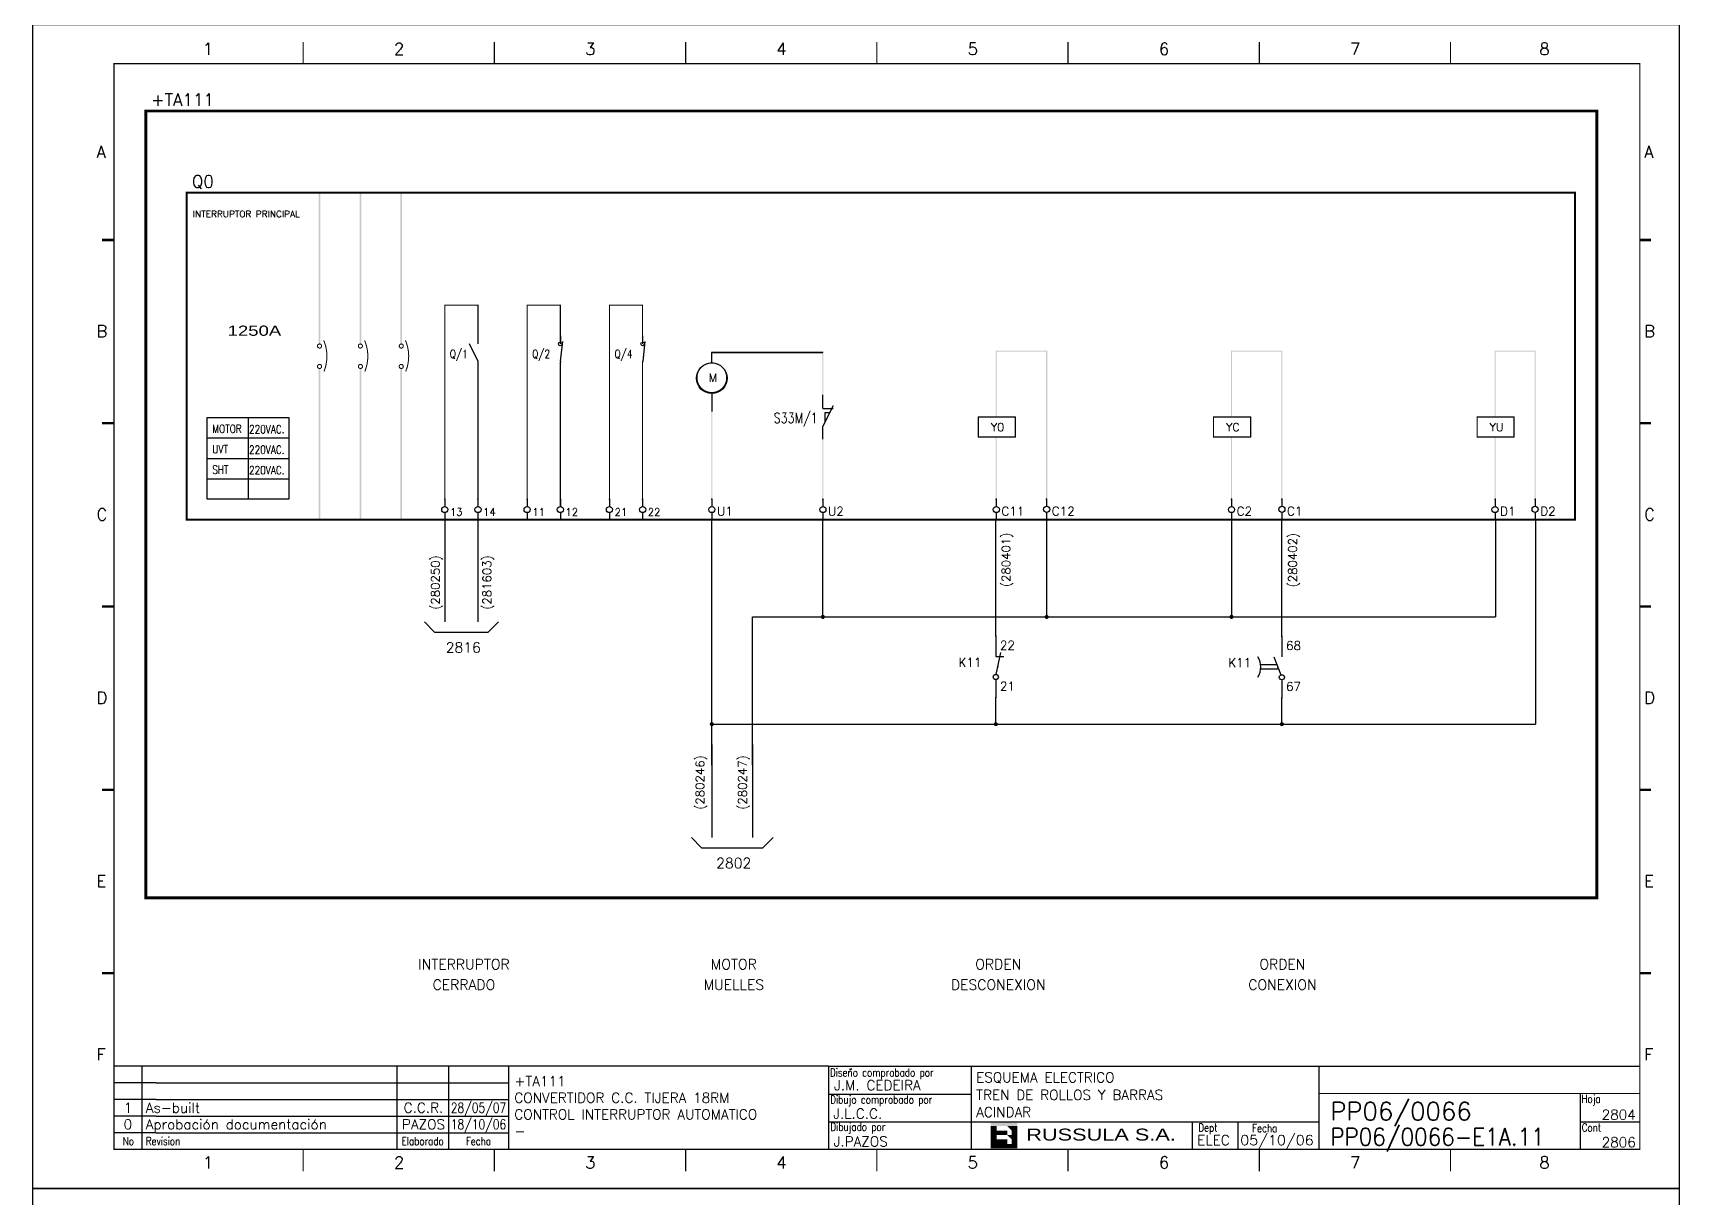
# Model space of a CAD drawing. Extents: x -4 to 416, y -4762 to 287.
# Drawn here: x -3.7 to 416.3, y -606.4 to -309.4 of the extents above; entities that cross this region are included whole.
import ezdxf
from ezdxf.enums import TextEntityAlignment as Align

# ---------------------------------------------------------------- set-up
doc = ezdxf.new("R2010")
doc.units = 0
doc.header["$LTSCALE"] = 10
doc.header["$MEASUREMENT"] = 0
doc.linetypes.add('DASHDOT', pattern=[1, 0.5, -0.25, 0, -0.25])
doc.layers.get('0').update_dxf_attribs({"linetype": 'CONTINUOUS'})
for name, color, linetype in [('1', 7, 'CONTINUOUS'), ('10', 5, 'CONTINUOUS'), ('102', 7, 'CONTINUOUS'), ('2', 7, 'CONTINUOUS'), ('25', 3, 'CONTINUOUS'), ('8', 1, 'CONTINUOUS'), ('9', 6, 'CONTINUOUS'), ('DIBUJO', 7, 'CONTINUOUS'), ('NODE', 7, 'CONTINUOUS')]:
    doc.layers.add(name, color=color, linetype=linetype)
doc.styles.add('HELV', font='HELVBLD.SHX', dxfattribs={"width": 1.2})
doc.styles.add('HELVETICA', font='HELV.SHX')
doc.styles.add('LABEL', font='SIMPLEX', dxfattribs={"width": 0.8, "height": 4})
doc.styles.add('ROMAND', font='ROMAND.SHX', dxfattribs={"width": 0.7})
doc.styles.add('ROMANS', font='romans')
doc.styles.get("Standard").update_dxf_attribs({"font": 'simplex'})

# ---------------------------------------------------------------- blocks, each defined once
blk = doc.blocks.new('newcajec')
at = {"layer": '1'}
for p, q in [((179.4, 20.85), (0.13, 20.85)), ((7, 20.85), (7, 0)), ((71, 20.85), (71, 0)), ((84, 20.85), (84, 0.09)), ((99, 20.85), (99, 0)), ((215.2, 20.8), (215.2, 0)), ((10.6, 16.64), (0, 16.64)), ((10.6, 16.64), (99, 16.64)), ((184.64, 20.18), (184.81, 20.01)), ((184.81, 20.01), (185.18, 20.25)), ((10.6, 12.48), (0, 12.48)), ((10.6, 12.48), (99, 12.48)), ((179.4, 13.87), (215.2, 13.87)), ((368, 14.06), (368, 0)), ((10.6, 8.32), (0, 8.32)), ((10.6, 8.32), (99, 8.32)), ((10.6, 4.16), (0, 4.16)), ((10.6, 4.16), (99, 4.16)), ((179.4, 6.93), (267.63, 6.93)), ((267.63, 6.93), (302.5, 6.93)), ((270.63, 6.91), (270.63, 0)), ((282.07, 6.93), (282.07, 0)), ((368, 6.93), (383, 6.93))]:
    blk.add_line(p, q, dxfattribs=at)
for points in [[(47.5, 272.5, 0.3, 0.3, 0), (47.5, 277.91, 0.3, 0.3, 0)], [(95.5, 272.5, 0.3, 0.3, 0), (95.5, 277.91, 0.3, 0.3, 0)], [(143.5, 272.5, 0.3, 0.3, 0), (143.5, 277.91, 0.3, 0.3, 0)], [(191.5, 272.5, 0.3, 0.3, 0), (191.5, 277.91, 0.3, 0.3, 0)], [(239.5, 272.5, 0.3, 0.3, 0), (239.5, 277.91, 0.3, 0.3, 0)], [(287.5, 272.5, 0.3, 0.3, 0), (287.5, 277.91, 0.3, 0.3, 0)], [(335.5, 272.5, 0.3, 0.3, 0), (335.5, 277.91, 0.3, 0.3, 0)], [(-2.99, 228.23, 0.6, 0.6, 0), (-0.18, 228.23, 0.6, 0.6, 0)], [(383.01, 228.23, 0.6, 0.6, 0), (385.82, 228.23, 0.6, 0.6, 0)], [(-2.99, 182.23, 0.6, 0.6, 0), (-0.18, 182.23, 0.6, 0.6, 0)], [(383.01, 182.23, 0.6, 0.6, 0), (385.82, 182.23, 0.6, 0.6, 0)], [(-2.99, 136.23, 0.6, 0.6, 0), (-0.18, 136.23, 0.6, 0.6, 0)], [(383.01, 136.23, 0.6, 0.6, 0), (385.82, 136.23, 0.6, 0.6, 0)], [(-2.99, 90.23, 0.6, 0.6, 0), (-0.18, 90.23, 0.6, 0.6, 0)], [(383.01, 90.23, 0.6, 0.6, 0), (385.82, 90.23, 0.6, 0.6, 0)], [(-2.99, 44.23, 0.6, 0.6, 0), (-0.18, 44.23, 0.6, 0.6, 0)], [(383.01, 44.23, 0.6, 0.6, 0), (385.82, 44.23, 0.6, 0.6, 0)], [(383, 20.8, 0.3, 0.3, 0), (179.4, 20.8, 0.3, 0.3, 0), (179.4, 0, 0.3, 0.3, 0)], [(302.5, 20.8, 0.3, 0.3, 0), (302.5, 0, 0.3, 0.3, 0)], [(302.5, 14, 0.3, 0.3, 0), (383, 14, 0.3, 0.3, 0)], [(47.5, -5.5, 0.3, 0.3, 0), (47.5, -0.09, 0.3, 0.3, 0)], [(95.5, -5.5, 0.3, 0.3, 0), (95.5, -0.09, 0.3, 0.3, 0)], [(143.5, -5.5, 0.3, 0.3, 0), (143.5, -0.09, 0.3, 0.3, 0)], [(191.5, -5.5, 0.3, 0.3, 0), (191.5, -0.09, 0.3, 0.3, 0)], [(239.5, -5.5, 0.3, 0.3, 0), (239.5, -0.09, 0.3, 0.3, 0)], [(287.5, -5.5, 0.3, 0.3, 0), (287.5, -0.09, 0.3, 0.3, 0)], [(335.5, -5.5, 0.3, 0.3, 0), (335.5, -0.09, 0.3, 0.3, 0)]]:
    blk.add_lwpolyline(points, format="xyseb", dxfattribs=at)
at = {"layer": '1', "const_width": 0.3}
blk.add_lwpolyline([(0, 0), (0, 272.5), (383, 272.5), (383, 0)], close=True, dxfattribs=at)
at = {"layer": '2', "color": 14}
for p, q in [((221.42, 4.69), (221.42, 5.81)), ((221.42, 2.47), (221.42, 3.58))]:
    blk.add_line(p, q, dxfattribs=at)
for points in [[(220.05, 5.81), (220.05, 6.92), (226.74, 5.81), (226.74, 6.92)], [(221.42, 2.47), (220.05, 2.47), (221.42, 5.81), (220.05, 5.81)], [(221.42, 4.69), (224.25, 4.69), (221.42, 3.58), (224.25, 3.58)], [(224.25, 5.81), (225.37, 5.81), (225.37, 4.69)], [(225.37, 5.81), (226.74, 5.81), (225.37, 1.35), (226.74, 1.35)], [(224.25, 0.24), (224.25, 2.47), (220.05, 0.24), (220.05, 2.47)], [(224.25, 3.58), (225.37, 3.58), (225.37, 2.47)], [(226.74, 1.35), (226.74, 0.24), (224.25, 1.35), (224.25, 0.24)]]:
    blk.add_solid(points, dxfattribs=at)
at = {"layer": '1', "style": 'ROMANS'}
for s, p in [('1', (22.29, 274.68)), ('2', (70.29, 274.68)), ('3', (118.29, 274.68)), ('4', (166.29, 274.68)), ('5', (214.29, 274.68)), ('6', (262.29, 274.68)), ('7', (310.29, 274.68)), ('8', (357.79, 274.68)), ('A', (-4.37, 248.84)), ('A', (384.13, 248.84)), ('B', (-4.37, 203.84)), ('B', (384.13, 203.84)), ('C', (-4.37, 157.84)), ('C', (384.13, 157.84)), ('D', (-4.37, 111.84)), ('D', (384.13, 111.84)), ('E', (-4.37, 65.84)), ('E', (384.13, 65.84)), ('F', (-4.37, 22.34)), ('F', (384.13, 22.34)), ('1', (22.29, -4.82)), ('2', (70.29, -4.82)), ('3', (118.29, -4.82)), ('4', (166.29, -4.82)), ('5', (214.29, -4.82)), ('6', (262.29, -4.82)), ('7', (310.29, -4.82)), ('8', (357.79, -4.82))]:
    blk.add_text(s, height=3, dxfattribs=at).set_placement(p)
at = {"layer": '1', "style": 'LABEL', "width": 0.8}
for s, p in [('Diseno comprobado por', (179.73, 18.27)), ('Dibujo comprobado por', (179.81, 11.47)), ('Hoja', (368.38, 11.66)), ('Dibujado por', (179.83, 4.64)), ('Fecha', (285.71, 4.3)), ('Cont', (368.43, 4.46)), ('No', (2.23, 1.05)), ('Revision', (8, 1.05))]:
    blk.add_text(s, height=2, dxfattribs=at).set_placement(p)
for s, p in [('Dept', (274.61, 4.44)), ('Elaborado', (77.5, 1.05)), ('Fecha', (91.5, 1.05))]:
    blk.add_text(s, height=2, dxfattribs=at).set_placement(p, align=Align.CENTER)
at = {"layer": '10', "style": 'ROMANS'}
for tag, p in [('REV41', (3.5, 18.74)), ('REV43', (77.7, 18.74)), ('REV31', (3.5, 14.58)), ('REV33', (77.7, 14.58)), ('REV21', (3.5, 10.42)), ('REV23', (77.7, 10.42)), ('REV11', (3.5, 6.27)), ('REV13', (77.7, 6.27))]:
    blk.add_attdef(tag, text='', height=2.5, dxfattribs=at).set_placement(p, align=Align.MIDDLE)
for tag, p, height in [('REV42', (8, 17.49), 2.5), ('SHEETNAME1', (100.5, 15.83), 2.5), ('DESIGNCHECK', (180.74, 14.83), 2.5), ('DOCUMENTTYPE', (216.43, 16.8), 2.5), ('NOTA', (305.32, 15.8), 3), ('REV32', (8, 13.33), 2.5), ('SHEETNAME2', (100.5, 11.67), 2.5), ('OBJECT', (216.43, 12.4), 2.5), ('REV22', (8, 9.17), 2.5), ('SHEETNAME3', (100.5, 7.51), 2.5), ('DRAWINGCHECK', (180.53, 7.71), 2.5), ('CUSTOMER', (216.43, 8.08), 2.5), ('ORDER', (305.32, 7.3), 4.5), ('REV12', (8, 5.01), 2.5), ('SHEETNAME4', (100.5, 3.35), 2.5), ('DOCUMENT_ID', (305.32, 0.93), 4.4), ('USER', (180.63, 0.71), 2.5), ('DEPARTMENT', (271.93, 1.05), 2.5)]:
    blk.add_attdef(tag, p, '', height=height, dxfattribs=at)
for tag, width, p, p2 in [('REV44', 1.221199, (84.53, 17.49), (98.48, 17.49)), ('REV34', 1.221199, (84.53, 13.33), (98.48, 13.33)), ('REV24', 1.221199, (84.53, 9.17), (98.48, 9.17)), ('REV14', 1.221199, (84.53, 5.01), (98.48, 5.01)), ('CREATED2', 7.039915, (282.71, 1.05), (301.14, 1.05))]:
    blk.add_attdef(tag, text='', height=2.5, dxfattribs=dict(at, width=width)).set_placement(p, p2, align=Align.FIT)
for tag, p in [('SHEET', (382, 7.43)), ('NEXTSHEET', (382, 0.5))]:
    blk.add_attdef(tag, text='', height=2.5, dxfattribs=at).set_placement(p, align=Align.RIGHT)
at = {"layer": 'DIBUJO', "color": 14, "style": 'HELVETICA', "width": 1.3}
blk.add_text('RUSSULA S.A.', height=3, dxfattribs=at).set_placement((229, 2.19))
blk = doc.blocks.new('NOD', base_point=(237.5, 170))
at = {"layer": 'NODE'}
blk.add_point((237.5, 170), dxfattribs=at)
blk = doc.blocks.new('$$PLD12C')
for p, q in [((0, 2.5), (0, 0.75)), ((0, -0.75), (0, -2.5))]:
    blk.add_line(p, q)
at = {"layer": '2'}
blk.add_circle((0, 0), 0.75, dxfattribs=at)
for p in [(0, 2.5), (0, -2.5)]:
    blk.add_blockref('NOD', p, dxfattribs=at)
at = {"layer": '8'}
blk.add_attdef('*A', (1.25, -1.5), '', height=2.15, dxfattribs=at)
at = {"layer": '9'}
blk.add_attdef('ID', text='', height=2.15, dxfattribs=at).set_placement((-1.25, -1.5), align=Align.RIGHT)
blk = doc.blocks.new('$070203S')
at = {"layer": '102'}
for p, q in [((0, 0), (0, -5)), ((0.13, -9.39), (1.25, -4)), ((0, -5), (2, -5)), ((0, -10.62), (0, -15))]:
    blk.add_line(p, q, dxfattribs=at)
blk.add_circle((0, -10), 0.625, dxfattribs=at)
blk.add_point((0.52, -7.5), dxfattribs=at)
at = {"layer": '2'}
for p in [(0, 0), (0, -15)]:
    blk.add_blockref('NOD', p, dxfattribs=at)
at = {"layer": '8'}
for tag, p in [('1A', (1, -3.32)), ('2A', (1, -13.32))]:
    blk.add_attdef(tag, p, '', height=2.15, dxfattribs=at)
at = {"layer": '9'}
blk.add_attdef('ID', text='', height=2.15, dxfattribs=at).set_placement((-3.5, -7.5), align=Align.RIGHT)
blk = doc.blocks.new('$070202S')
at = {"layer": '102'}
for p, q in [((0, 0), (0, -5)), ((-2, -5), (-0.23, -9.42)), ((0, -10.62), (0, -15))]:
    blk.add_line(p, q, dxfattribs=at)
blk.add_circle((0, -10), 0.625, dxfattribs=at)
blk.add_point((-1, -7.5), dxfattribs=at)
at = {"layer": '2'}
for p in [(0, 0), (0, -15)]:
    blk.add_blockref('NOD', p, dxfattribs=at)
at = {"layer": '8'}
for tag, p in [('1A', (1, -3.32)), ('2A', (1, -13.32))]:
    blk.add_attdef(tag, p, '', height=2.15, dxfattribs=at)
at = {"layer": '9'}
blk.add_attdef('ID', text='', height=2.15, dxfattribs=at).set_placement((-3.5, -7.5), align=Align.RIGHT)

msp = doc.modelspace()

# ---------------------------------------------------------------- linework, layer by layer
for p, q in [((254.97, -433.57), (254.97, -458.4)), ((302.13, -433.61), (302.13, -458.4))]:
    msp.add_line(p, q)
at = {"const_width": 0.521}
for points in [[(254.71, -458.4, 1), (255.23, -458.4, 1)], [(301.87, -458.4, 1), (302.39, -458.4, 1)], [(241.73, -485.75, 1), (242.25, -485.75, 1)], [(314.72, -485.75, 1), (315.25, -485.75, 1)]]:
    msp.add_lwpolyline(points, format="xyb", close=True, dxfattribs=at)
for centre in [(130.86, -388.76), (151.9, -388.76)]:
    msp.add_circle(centre, 0.468)
at = {"layer": '2'}
for p, q in [((169.54, -393.59), (169.54, -390.98)), ((169.54, -390.98), (197.84, -390.98)), ((169.54, -401.41), (169.54, -405.97)), ((237.55, -407.32), (246.94, -407.32)), ((237.55, -412.53), (237.55, -407.32)), ((246.94, -407.32), (246.94, -412.53)), ((297.57, -407.32), (306.96, -407.32)), ((306.96, -407.32), (306.96, -412.53)), ((364.81, -407.32), (374.2, -407.32)), ((374.2, -407.32), (374.2, -412.53)), ((246.94, -412.53), (237.55, -412.53)), ((306.96, -412.53), (297.57, -412.53)), ((374.2, -412.53), (364.81, -412.53)), ((313.73, -470.66), (309.57, -470.66)), ((314.15, -471.71), (309.57, -471.71))]:
    msp.add_line(p, q, dxfattribs=at)
at = {"layer": '2', "color": 7}
for p, q in [((40.78, -407.54), (61.63, -407.54)), ((40.78, -428.4), (40.78, -407.54)), ((51.2, -407.54), (51.2, -428.4)), ((61.63, -407.54), (61.63, -428.4)), ((40.78, -412.75), (61.63, -412.75)), ((40.78, -417.97), (61.63, -417.97)), ((40.78, -423.18), (61.63, -423.18)), ((61.63, -428.4), (40.78, -428.4)), ((101.41, -433.61), (101.41, -459.68)), ((109.88, -433.61), (109.88, -459.68)), ((169.54, -496.18), (169.54, -433.61)), ((197.87, -458.4), (197.87, -433.61)), ((241.99, -463.3), (241.99, -433.61)), ((314.98, -463.36), (314.98, -433.68)), ((369.5, -433.62), (369.5, -458.4)), ((379.73, -433.58), (379.73, -485.75)), ((96.19, -459.68), (98.8, -462.29)), ((112.49, -462.29), (115.09, -459.68)), ((179.96, -496.18), (179.96, -458.4)), ((179.96, -458.4), (197.87, -458.4)), ((197.87, -458.4), (343.28, -458.4)), ((343.28, -458.4), (369.5, -458.4)), ((98.8, -462.29), (112.49, -462.29)), ((241.99, -485.75), (241.99, -478.94)), ((314.98, -485.75), (314.98, -479.01)), ((169.54, -485.75), (288.79, -485.75)), ((288.79, -485.75), (343.28, -485.75)), ((343.28, -485.75), (379.73, -485.75)), ((169.54, -490.97), (169.54, -514.68)), ((179.96, -490.97), (179.96, -514.68)), ((164.32, -514.68), (166.93, -517.29)), ((182.57, -517.29), (185.18, -514.68)), ((166.93, -517.29), (182.57, -517.29))]:
    msp.add_line(p, q, dxfattribs=at)
at = {"layer": '2', "color": 3, "linetype": 'DASHDOT'}
for points, const_width in [([(25.13, -329.33), (395.34, -329.33), (395.34, -530.07), (25.13, -530.07), (25.13, -329.33)], 0.73), ([(35.56, -350.18), (389.74, -350.18), (389.74, -433.61), (35.56, -433.61), (35.56, -350.18)], 0.521)]:
    msp.add_lwpolyline(points, dxfattribs=dict(at, const_width=const_width))
at = {"layer": '2', "const_width": 0.261}
for points in [[(109.88, -388.77), (109.88, -378.86), (101.41, -378.86), (101.41, -428.4)], [(130.89, -388.77), (130.89, -378.86), (122.42, -378.86), (122.42, -428.4)], [(151.89, -388.77), (151.89, -378.86), (143.42, -378.86), (143.42, -428.4)], [(109.88, -393.4), (109.88, -428.4)], [(130.89, -393.4), (130.89, -428.4)], [(151.89, -393.4), (151.89, -428.4)], [(169.54, -393.72), (169.54, -390.85), (197.84, -390.85), (197.84, -390.98)], [(169.54, -405.97), (169.54, -401.28)], [(237.55, -407.32), (246.94, -407.32), (246.94, -412.53), (237.55, -412.53), (237.55, -407.32)], [(297.57, -407.32), (306.96, -407.32), (306.96, -412.53), (297.57, -412.53), (297.57, -407.32)], [(364.81, -407.32), (374.2, -407.32), (374.2, -412.53), (364.81, -412.53), (364.81, -407.32)]]:
    msp.add_lwpolyline(points, dxfattribs=at)
for points in [[(68.93, -389.29, 1), (69.98, -389.29, 1)], [(79.36, -389.29, 1), (80.4, -389.29, 1)], [(89.79, -389.29, 1), (90.83, -389.29, 1)], [(68.93, -394.5, 1), (69.98, -394.5, 1)], [(79.36, -394.5, 1), (80.4, -394.5, 1)], [(89.79, -394.5, 1), (90.83, -394.5, 1)], [(165.76, -397.37, 1), (173.32, -397.37, 1)]]:
    msp.add_lwpolyline(points, format="xyb", close=True, dxfattribs=at)
at = {"layer": '2', "const_width": 0.256}
for points in [[(70.59, -395.78, 0.096109), (71.34, -391.9, 0.10084), (70.51, -387.84, 1)], [(81.02, -395.78, 0.096109), (81.77, -391.9, 0.10084), (80.94, -387.84, 1)], [(91.44, -395.78, 0.096109), (92.2, -391.9, 0.10084), (91.37, -387.84, 1)]]:
    msp.add_lwpolyline(points, format="xyb", dxfattribs=at)
at = {"layer": '2', "color": 7, "const_width": 0.521}
for points in [[(197.61, -458.4, 1), (198.13, -458.4, 1)], [(169.28, -485.75, 1), (169.8, -485.75, 1)]]:
    msp.add_lwpolyline(points, format="xyb", close=True, dxfattribs=at)
at = {"layer": '2'}
msp.add_circle((169.54, -397.5), 3.91, dxfattribs=at)
msp.add_arc((304.68, -471.18), 4.92, 327.9946, 32.0054, dxfattribs=at)
for points in [[(69.25, -388.77), (69.66, -388.77), (69.25, -350.18), (69.66, -350.18)], [(79.67, -388.77), (80.09, -388.77), (79.67, -350.18), (80.09, -350.18)], [(90.1, -388.77), (90.52, -388.77), (90.1, -350.18), (90.52, -350.18)], [(69.66, -395.03), (69.25, -395.03), (69.66, -433.61), (69.25, -433.61)], [(80.09, -395.03), (79.67, -395.03), (80.09, -433.61), (79.67, -433.61)], [(90.52, -395.03), (90.1, -395.03), (90.52, -433.61), (90.1, -433.61)], [(169.67, -404.35), (169.41, -404.35), (169.67, -428.4), (169.41, -428.4)], [(255.1, -428.36), (254.84, -428.36), (255.1, -430.19), (254.84, -430.19)], [(315.11, -428.36), (314.85, -428.36), (315.11, -430.19), (314.85, -430.19)], [(379.73, -428.36), (379.47, -428.36), (379.73, -430.19), (379.47, -430.19)], [(101.54, -428.41), (101.28, -428.41), (101.54, -430.23), (101.28, -430.23)], [(101.54, -431.77), (101.28, -431.77), (101.54, -433.61), (101.28, -433.61)], [(110.01, -428.41), (109.75, -428.41), (110.01, -430.23), (109.75, -430.23)], [(110.01, -431.77), (109.75, -431.77), (110.01, -433.61), (109.75, -433.61)], [(122.55, -428.41), (122.28, -428.41), (122.55, -430.23), (122.28, -430.23)], [(131.02, -428.41), (130.76, -428.41), (131.02, -430.23), (130.76, -430.23)], [(143.55, -428.41), (143.29, -428.41), (143.55, -430.23), (143.29, -430.23)], [(152.02, -428.41), (151.76, -428.41), (152.02, -430.23), (151.76, -430.23)], [(169.67, -428.41), (169.41, -428.41), (169.67, -430.23), (169.41, -430.23)], [(169.67, -431.77), (169.41, -431.77), (169.67, -433.61), (169.41, -433.61)], [(198, -428.41), (197.74, -428.41), (198, -430.23), (197.74, -430.23)], [(198, -431.77), (197.74, -431.77), (198, -433.61), (197.74, -433.61)], [(242.25, -428.41), (241.99, -428.41), (242.25, -430.23), (241.99, -430.23)], [(242.25, -431.77), (241.99, -431.77), (242.25, -433.61), (241.99, -433.61)], [(255.1, -431.72), (254.84, -431.72), (255.1, -433.57), (254.84, -433.57)], [(302.26, -428.41), (302, -428.41), (302.26, -430.23), (302, -430.23)], [(302.26, -431.77), (302, -431.77), (302.26, -433.61), (302, -433.61)], [(315.11, -431.72), (314.85, -431.72), (315.11, -433.57), (314.85, -433.57)], [(369.5, -428.41), (369.24, -428.41), (369.5, -430.23), (369.24, -430.23)], [(369.5, -431.78), (369.24, -431.78), (369.5, -433.62), (369.24, -433.62)], [(379.73, -431.74), (379.47, -431.74), (379.73, -433.58), (379.47, -433.58)]]:
    msp.add_trace(points, dxfattribs=at)
at = {"layer": '2', "color": 0}
for points in [[(242.25, -390.45), (241.99, -390.45), (242.25, -407.32), (241.99, -407.32)], [(242.12, -390.45), (242.12, -390.72), (255.1, -390.45), (255.1, -390.72)], [(255.1, -390.45), (254.84, -390.45), (255.1, -428.35), (254.84, -428.35)], [(302.26, -390.45), (302, -390.45), (302.26, -407.32), (302, -407.32)], [(302.14, -390.45), (302.14, -390.72), (315.11, -390.45), (315.11, -390.72)], [(315.11, -390.45), (314.85, -390.45), (315.11, -428.35), (314.85, -428.35)], [(369.5, -390.45), (369.24, -390.45), (369.5, -407.32), (369.24, -407.32)], [(369.38, -390.45), (369.38, -390.72), (379.73, -390.45), (379.73, -390.72)], [(379.73, -390.45), (379.47, -390.45), (379.73, -428.35), (379.47, -428.35)], [(198, -390.72), (197.74, -390.72), (198, -405.19), (197.74, -405.19)], [(198, -409.82), (197.74, -409.82), (198, -428.4), (197.74, -428.4)], [(242.25, -412.53), (241.99, -412.53), (242.25, -428.4), (241.99, -428.4)], [(302.26, -412.53), (302, -412.53), (302.26, -428.4), (302, -428.4)], [(369.5, -412.53), (369.24, -412.53), (369.5, -428.4), (369.24, -428.4)]]:
    msp.add_trace(points, dxfattribs=at)
at = {"layer": '25', "color": 0, "linetype": 'Continuous'}
for p, q in [((107.6, -388.61), (109.88, -393.17)), ((109.88, -386.65), (109.88, -388.61)), ((131.45, -388.11), (130.86, -393.18)), ((130.89, -386.65), (130.89, -388.61)), ((151.89, -386.65), (151.89, -388.61)), ((152.48, -388.11), (151.9, -393.18)), ((109.88, -393.17), (109.88, -393.5)), ((130.89, -393.17), (130.89, -393.5)), ((151.89, -393.17), (151.89, -393.5)), ((197.88, -405.21), (197.88, -401.73)), ((200.49, -404.56), (197.88, -409.77)), ((197.88, -405.21), (200.49, -405.21)), ((197.88, -413.03), (197.88, -409.77))]:
    msp.add_line(p, q, dxfattribs=at)
at = {"layer": '25', "color": 0}
for p, q in [((199.61, -406.32), (198.41, -406.32)), ((198.41, -406.32), (198.41, -408.73))]:
    msp.add_line(p, q, dxfattribs=at)
at = {"layer": 'DIBUJO'}
for points in [[(-3.68, -307.24), (416.32, -307.24), (416.32, -604.24), (-3.68, -604.24), (-3.68, -307.24)], [(-3.68, -604.24), (416.32, -604.24), (416.32, -901.24), (-3.68, -901.24), (-3.68, -604.24)]]:
    msp.add_lwpolyline(points, dxfattribs=at)

# ---------------------------------------------------------------- block references
at = {"layer": '2', "color": 7}
ref = msp.add_blockref('newcajec', (17, -594.22), dxfattribs=dict(at, xscale=1.016442892079945, yscale=1.016442892079945, zscale=1.016442892079945))
ref.add_attrib('REV24', '28/05/07', dxfattribs={"layer": '10', "height": 2.541, "style": 'ROMANS', "width": 0.728168}).set_placement((102.91, -584.89), (117.1, -584.89), align=Align.FIT)
ref.add_attrib('SHEETNAME3', 'CONTROL INTERRUPTOR AUTOMATICO', (119.15, -586.59), dxfattribs={"layer": '10', "height": 2.5411, "style": 'ROMANS'})
ref.add_attrib('SHEETNAME2', 'CONVERTIDOR C.C. TIJERA 18RM', (119.15, -582.36), dxfattribs={"layer": '10', "height": 2.5411, "style": 'ROMANS'})
ref.add_attrib('SHEETNAME1', '+TA111', (119.15, -578.13), dxfattribs={"layer": '10', "height": 2.541, "style": 'ROMANS'})
ref.add_attrib('USER', 'J.PAZOS', (200.6, -593.5), dxfattribs={"layer": '10', "height": 2.541, "style": 'ROMANS'})
ref.add_attrib('DRAWINGCHECK', 'J.L.C.C.', (200.5, -586.38), dxfattribs={"layer": '10', "height": 2.541, "style": 'ROMANS'})
ref.add_attrib('DESIGNCHECK', 'J.M. CEDEIRA', (200.71, -579.14), dxfattribs={"layer": '10', "height": 2.5411, "style": 'ROMANS'})
ref.add_attrib('REV22', 'As-built', (25.13, -584.89), dxfattribs={"layer": '10', "height": 2.541, "style": 'ROMANS'})
ref.add_attrib('REV12', 'Aprobación documentación', (25.13, -589.12), dxfattribs={"layer": '10', "height": 2.5411, "style": 'ROMANS'})
ref.add_attrib('REV21', '1', dxfattribs={"layer": '10', "height": 2.54, "style": 'ROMANS'}).set_placement((20.56, -583.62), align=Align.MIDDLE)
ref.add_attrib('REV11', '0', dxfattribs={"layer": '10', "height": 2.54, "style": 'ROMANS'}).set_placement((20.56, -587.85), align=Align.MIDDLE)
ref.add_attrib('SHEETNAME4', '-', (119.15, -590.82), dxfattribs={"layer": '10', "height": 2.54, "style": 'ROMANS'})
ref.add_attrib('REV14', '18/10/06', dxfattribs={"layer": '10', "height": 2.541, "style": 'ROMANS', "width": 0.728168}).set_placement((102.91, -589.12), (117.1, -589.12), align=Align.FIT)
ref.add_attrib('REV23', 'C.C.R.', dxfattribs={"layer": '10', "height": 2.541, "style": 'ROMANS'}).set_placement((95.98, -583.62), align=Align.MIDDLE)
ref.add_attrib('REV13', 'PAZOS', dxfattribs={"layer": '10', "height": 2.541, "style": 'ROMANS'}).set_placement((95.98, -587.85), align=Align.MIDDLE)
ref.add_attrib('DOCUMENT_ID', 'PP06/0066-E1A.11', (327.34, -593.27), dxfattribs={"layer": '10', "height": 4.4723, "style": 'ROMANS', "width": 0.9})
ref.add_attrib('ORDER', 'PP06/0066', (327.34, -586.8), dxfattribs={"layer": '10', "height": 4.574, "style": 'ROMANS'})
ref.add_attrib('CUSTOMER', 'ACINDAR', (236.99, -586), dxfattribs={"layer": '10', "height": 2.541, "style": 'ROMANS'})
ref.add_attrib('OBJECT', 'TREN DE ROLLOS Y BARRAS', (236.99, -581.61), dxfattribs={"layer": '10', "height": 2.5411, "style": 'ROMANS'})
ref.add_attrib('DOCUMENTTYPE', 'ESQUEMA ELECTRICO', (236.99, -577.14), dxfattribs={"layer": '10', "height": 2.5411, "style": 'ROMANS'})
ref.add_attrib('CREATED2', '05/10/06', dxfattribs={"layer": '10', "height": 2.541, "style": 'ROMANS', "width": 0.961976}).set_placement((304.36, -593.16), (323.1, -593.16), align=Align.FIT)
ref.add_attrib('DEPARTMENT', 'ELEC', (293.4, -593.16), dxfattribs={"layer": '10', "height": 2.541, "style": 'ROMANS'})
ref.add_attrib('NEXTSHEET', '2806', dxfattribs={"layer": '10', "height": 2.541, "style": 'ROMANS'}).set_placement((405.28, -593.71), align=Align.RIGHT)
ref.add_attrib('SHEET', '2804', dxfattribs={"layer": '10', "height": 2.541, "style": 'ROMANS'}).set_placement((405.28, -586.66), align=Align.RIGHT)
ref = msp.add_blockref('$$PLD12C', (101.41, -431), dxfattribs=dict(at, xscale=1.042826399999947, yscale=1.042826399999947, zscale=1.042826399999947))
ref.add_attrib('*A', '13', (102.71, -432.57), dxfattribs={"layer": '8', "height": 1.877})
ref = msp.add_blockref('$$PLD12C', (109.88, -431), dxfattribs=dict(at, xscale=1.042826399999947, yscale=1.042826399999947, zscale=1.042826399999947))
ref.add_attrib('*A', '14', (111.18, -432.57), dxfattribs={"layer": '8', "height": 1.877})
ref = msp.add_blockref('$$PLD12C', (122.42, -431), dxfattribs=dict(at, xscale=1.042826399999947, yscale=1.042826399999947, zscale=1.042826399999947))
ref.add_attrib('*A', '11', (123.72, -432.57), dxfattribs={"layer": '8', "height": 1.877})
ref = msp.add_blockref('$$PLD12C', (130.89, -431), dxfattribs=dict(at, xscale=1.042826399999947, yscale=1.042826399999947, zscale=1.042826399999947))
ref.add_attrib('*A', '12', (132.19, -432.57), dxfattribs={"layer": '8', "height": 1.877})
ref = msp.add_blockref('$$PLD12C', (143.42, -431), dxfattribs=dict(at, xscale=1.042826399999947, yscale=1.042826399999947, zscale=1.042826399999947))
ref.add_attrib('*A', '21', (144.73, -432.57), dxfattribs={"layer": '8', "height": 1.877})
ref = msp.add_blockref('$$PLD12C', (151.89, -431), dxfattribs=dict(at, xscale=1.042826399999947, yscale=1.042826399999947, zscale=1.042826399999947))
ref.add_attrib('*A', '22', (153.2, -432.57), dxfattribs={"layer": '8', "height": 1.877})
at = {"layer": '2', "color": 7, "xscale": 1.042826399999947, "yscale": 1.042826399999947, "zscale": 1.042826399999947}
for name, p, values in [('$$PLD12C', (169.54, -431), {'*A': 'U1'}), ('$$PLD12C', (197.87, -431), {'*A': 'U2'}), ('$$PLD12C', (242.12, -431), {'*A': 'C11'}), ('$$PLD12C', (254.97, -430.96), {'*A': 'C12'}), ('$$PLD12C', (302.13, -431), {'*A': 'C2'}), ('$$PLD12C', (314.98, -430.96), {'*A': 'C1'}), ('$$PLD12C', (369.37, -431), {'*A': 'D1'}), ('$$PLD12C', (379.6, -430.96), {'*A': 'D2'}), ('$070203S', (241.99, -463.3), {'ID': 'K11', '1A': '22', '2A': '21'})]:
    msp.add_blockref(name, p, dxfattribs=at).add_auto_attribs(values)
at = {"layer": '2', "color": 7}
ref = msp.add_blockref('$070202S', (314.98, -463.36), dxfattribs=dict(at, xscale=1.042826399999947, yscale=1.042826399999947, zscale=1.042826399999947))
ref.add_attrib('ID', 'K11', dxfattribs={"layer": '9', "height": 2.242}).set_placement((307.16, -471.18), align=Align.RIGHT)
ref.add_attrib('1A', '68', (316.03, -466.83), dxfattribs={"layer": '8', "height": 2.242})
ref.add_attrib('2A', '67', (316.03, -477.26), dxfattribs={"layer": '8', "height": 2.242})

# ---------------------------------------------------------------- texts
at = {"layer": '2', "color": 6}
for s, p in [('+TA111', (26.44, -328.02)), ('Q0', (36.87, -348.88))]:
    msp.add_text(s, height=3.128, dxfattribs=at).set_placement(p)
at = {"layer": '2', "style": 'ROMAND'}
msp.add_text('INTERRUPTOR PRINCIPAL', height=1.6685, dxfattribs=at).set_placement((37.12, -356.44))
at = {"layer": '2', "color": 7}
for s, height, style, width, p in [('1250A', 2.607, 'HELV', 1.3, (45.99, -386.68)), ('MOTOR', 2.086, 'ROMANS', 0.8, (42.08, -411.45)), ('220VAC.', 2.086, 'ROMANS', 0.8, (51.45, -411.57)), ('UVT', 2.086, 'ROMANS', 0.8, (42.08, -416.66)), ('220VAC.', 2.086, 'ROMANS', 0.8, (51.45, -416.79)), ('SHT', 2.086, 'ROMANS', 0.8, (42.08, -421.88)), ('220VAC.', 2.086, 'ROMANS', 0.8, (51.45, -422))]:
    msp.add_text(s, height=height, dxfattribs=dict(at, style=style, width=width)).set_placement(p)
at = {"layer": '2'}
for s, height, p in [('M', 2.09, (168.75, -398.42)), ('Y0', 2.086, (240.73, -411.03)), ('YC', 2.086, (300.74, -411.03)), ('YU', 2.086, (367.98, -411.03))]:
    msp.add_text(s, height=height, dxfattribs=at).set_placement(p)
at = {"layer": '2', "color": 6}
for s, p in [('(280401)', (245.69, -450.79)), ('(280402)', (318.82, -450.86)), ('(280250)', (100.1, -456.57)), ('(281603)', (113.25, -456.57)), ('(280246)', (167.61, -507.59)), ('(280247)', (178.45, -507.59))]:
    msp.add_text(s, height=2.19, rotation=90, dxfattribs=at).set_placement(p)
at = {"layer": '2', "color": 1, "style": 'ROMANS'}
for s, p in [('2816', (106.12, -467.5)), ('2802', (175.12, -522.51))]:
    msp.add_text(s, height=2.607, dxfattribs=at).set_placement(p, align=Align.CENTER)
at = {"layer": '2', "color": 7, "style": 'ROMANS'}
for s, height, p in [('INTERRUPTOR', 2.6071, (106.3, -548.32)), ('MOTOR', 2.607, (175.15, -548.32)), ('ORDEN', 2.607, (242.62, -548.32)), ('ORDEN', 2.607, (315.12, -548.32)), ('CERRADO', 2.607, (106.3, -553.53)), ('MUELLES', 2.607, (175.15, -553.53)), ('DESCONEXION', 2.6071, (242.62, -553.53)), ('CONEXION', 2.607, (315.12, -553.53))]:
    msp.add_text(s, height=height, dxfattribs=at).set_placement(p, align=Align.CENTER)
at = {"layer": '25', "color": 0, "width": 0.8}
for s, height, p in [('Q/1', 2.086, (107.27, -392.35)), ('Q/2', 2.086, (128.28, -392.35)), ('Q/4', 2.086, (149.29, -392.35)), ('S33M/1', 2.607, (196.58, -408.95))]:
    msp.add_text(s, height=height, dxfattribs=at).set_placement(p, align=Align.RIGHT)

doc.saveas('drawing.dxf')
